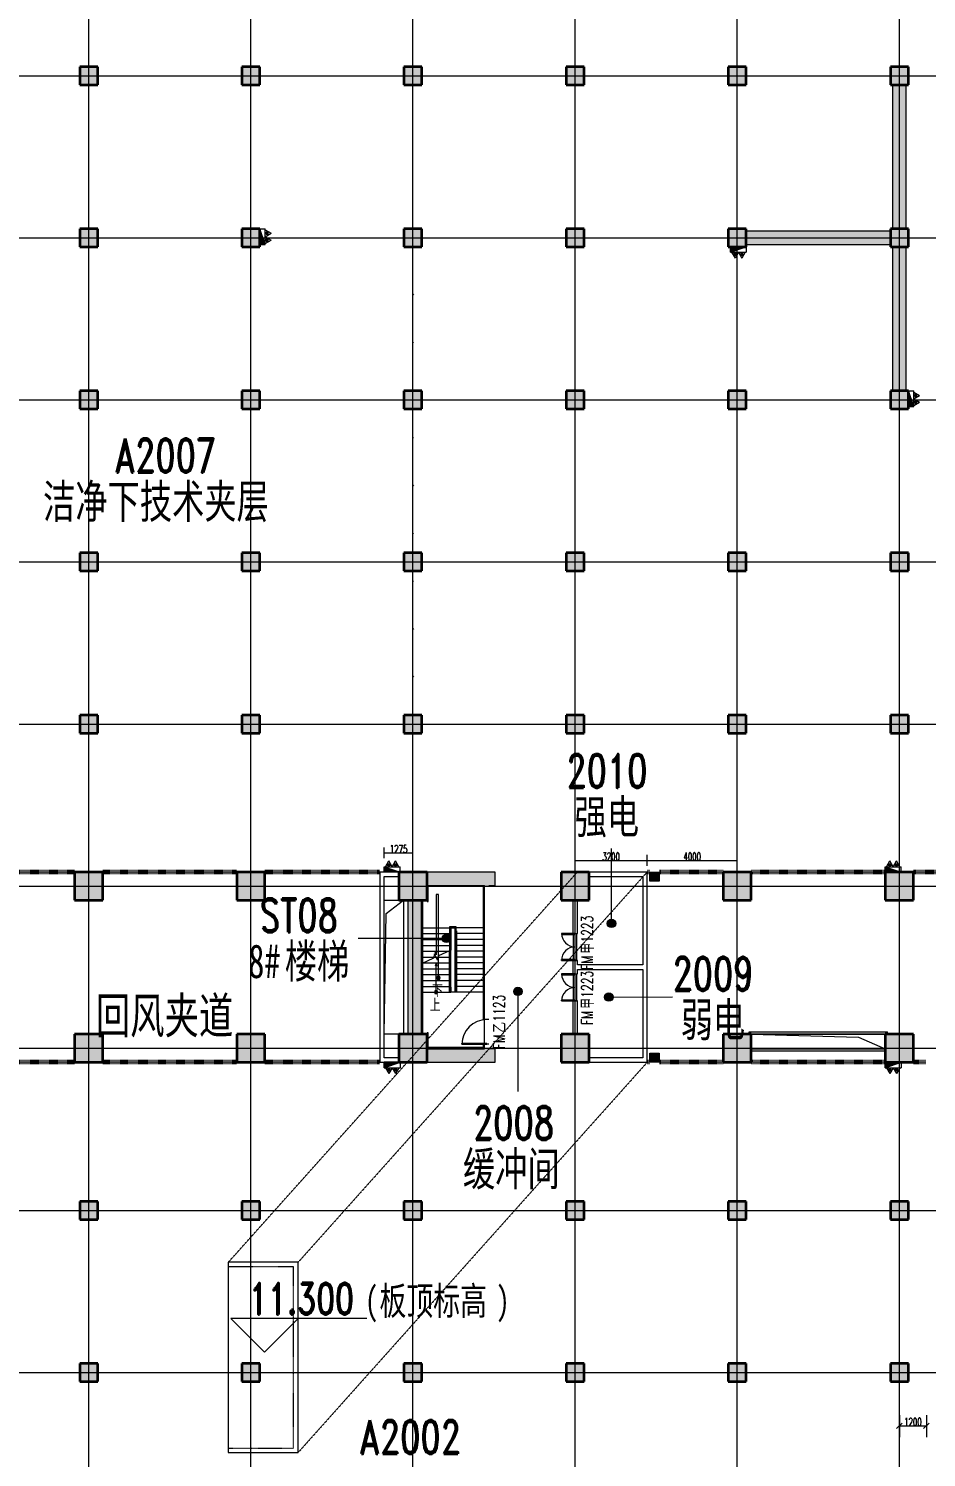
# Model space of a CAD drawing. Header units: millimetres. Extents: x -172041 to 399210, y -31706 to 192400.
# Drawn here: x 162930 to 202800, y 25025 to 88494 of the extents above; entities that cross this region are included whole.
import ezdxf

# ---------------------------------------------------------------- set-up
doc = ezdxf.new("R2010")
doc.units = ezdxf.units.MM
for name, pattern in [('Dash', [6.35, 3.175, -3.175]), ('划线', [6.36, 3.18, -3.18]), ('架空线', [3.97, 2.38, -1.59]), ('轴网线', [22.04, 18.38, -1.83, 0, -1.83])]:
    doc.linetypes.add(name, pattern=pattern)
doc.layers.get('0').update_dxf_attribs({"color": 8})
doc.layers.get('Defpoints').update_dxf_attribs({"color": 8})
for name, color, linetype, lineweight in [('A-ANNO-DIMS', 8, 'Continuous', 9), ('A-ANNO-NOTE', 8, 'Continuous', 5), ('A-AREA', 8, 'Continuous', 5), ('A-AREA-IDEN', 8, 'Continuous', 9), ('A-DETL', 8, 'Continuous', 18), ('A-DETL-GENF', 8, 'Continuous', 18), ('A-DOOR', 8, 'Continuous', 5), ('A-DOOR-IDEN', 8, 'Continuous', 9), ('A-DOOR-OPNG', 8, 'Continuous', 5), ('A-FLOR', 8, 'Continuous', 5), ('A-FLOR-HRAL', 8, 'Continuous', 5), ('A-GENM', 8, 'Continuous', 5), ('A-WALL', 8, 'Continuous', 5), ('A-WALL-PATT', 8, 'Continuous', 9), ('M-EQPM', 8, 'Continuous', 5), ('S-COLS', 8, 'Continuous', 5), ('S-GRID', 8, 'Continuous', 9), ('S-STRS', 8, 'Continuous', 5), ('S-STRS-MBND', 8, 'Continuous', 5)]:
    doc.layers.add(name, color=color, linetype=linetype, lineweight=lineweight)
doc.styles.add('RomanD', font='romand__.ttf', dxfattribs={"width": 0.7, "height": 1500})
doc.styles.add('RomanD_1', font='romand__.ttf', dxfattribs={"width": 0.7, "height": 1400})
doc.styles.add('RomanD_2', font='romand__.ttf', dxfattribs={"width": 0.65, "height": 350})
doc.styles.add('RomanD_4', font='romand__.ttf', dxfattribs={"width": 0.7, "height": 500})
doc.styles.add('仿宋', font='', dxfattribs={"width": 0.7, "height": 500})
doc.styles.add('仿宋_2', font='', dxfattribs={"width": 0.7, "height": 1500})
doc.styles.add('仿宋_4', font='', dxfattribs={"width": 0.7, "height": 1600})
doc.styles.add('仿宋_7', font='', dxfattribs={"width": 0.7, "height": 1250})
doc.styles.add('微软雅黑', font='Microsoft YaHei.ttf', dxfattribs={"width": 0.7, "height": 500})
doc.styles.get('仿宋').set_extended_font_data('FangSong')
doc.styles.get('仿宋_2').set_extended_font_data('FangSong')
doc.styles.get('仿宋_4').set_extended_font_data('FangSong')
doc.styles.get('仿宋_7').set_extended_font_data('FangSong')
doc.dimstyles.new('0_5', dxfattribs={"dimscale": 304.8, "dimtxt": 351.251157, "dimasz": 0, "dimexe": 0.82021, "dimexo": 0.0625, "dimgap": 0, "dimtad": 1, "dimdec": 0, "dimzin": 0, "dimdsep": 46, "dimtxsty": 'RomanD_2', "dimblk1": 'NONE', "dimblk2": 'NONE', "dimsah": 1, "dimcen": 0.09, "dimazin": 0, "dimtfac": 1, "dimtdec": 4, "dimtix": 1, "dimtmove": 0, "dimatfit": 3, "dimfxl": 0.82021, "dimfxlon": 1, "dimtvp": 1, "dimtolj": 1, "dimtzin": 0, "dimlwd": 18, "dimlwe": 18, "dimarcsym": 2})
doc.dimstyles.new('0_7mm', dxfattribs={"dimscale": 304.8, "dimtxt": 351.251157, "dimasz": 0.82021, "dimexe": 1.64042, "dimexo": 0.0625, "dimgap": 0, "dimtad": 1, "dimdec": 0, "dimzin": 0, "dimdsep": 46, "dimtxsty": 'RomanD_2', "dimblk1": 'OBLIQUE', "dimblk2": 'OBLIQUE', "dimsah": 1, "dimcen": 0.09, "dimazin": 0, "dimtfac": 1, "dimtdec": 4, "dimtix": 1, "dimtmove": 0, "dimatfit": 3, "dimfxl": 1.64042, "dimfxlon": 1, "dimtvp": 1, "dimtolj": 1, "dimtzin": 0, "dimlwd": 18, "dimlwe": 18, "dimarcsym": 2})
pattern_1 = [(135, (-5e-09, 2e-10), (-1060.66, -1060.66), [])]
pattern_2 = [(45, (-5e-09, 2e-10), (-1060.66, 1060.66), []), (135, (-5e-09, 2e-10), (-1060.66, -1060.66), [])]

# ---------------------------------------------------------------- blocks, each defined once
blk = doc.blocks.new('X-ST-F3-02-C-001_HLP2_rvt-1-LAY-2F-1_500-A')
at = {"layer": 'S-COLS', "true_color": 0xc0c0c0}
for points in [[(165200, 86000), (166000, 86000), (166000, 86800), (165200, 86800), (165200, 86529)], [(172400, 86000), (173200, 86000), (173200, 86800), (172400, 86800), (172400, 86529)], [(179775, 86000), (180400, 86000), (180400, 86800), (179600, 86800), (179600, 86000)], [(187600, 86000), (187600, 86800), (186800, 86800), (186800, 86000)], [(194223, 86000), (194800, 86000), (194800, 86800), (194000, 86800), (194000, 86000)], [(201200, 86000), (202000, 86000), (202000, 86800), (201200, 86800), (201200, 86529)], [(165200, 78800), (166000, 78800), (166000, 79600), (165200, 79600)], [(173200, 78800), (173200, 79600), (172400, 79600), (172400, 78800)], [(180400, 78800), (180400, 79600), (179600, 79600), (179600, 78800), (179775, 78800)], [(187600, 78800), (187600, 79600), (186800, 79600), (186800, 78800)], [(194400, 78800), (194800, 78800), (194800, 79600), (194000, 79600), (194000, 78800)], [(202000, 78800), (202000, 79600), (201200, 79600), (201200, 78800), (201900, 78800)], [(166000, 71600), (166000, 72400), (165200, 72400), (165200, 71600)], [(173200, 71600), (173200, 72400), (172400, 72400), (172400, 71600)], [(180400, 71600), (180400, 72400), (179600, 72400), (179600, 71600), (179775, 71600)], [(186800, 71600), (187600, 71600), (187600, 72400), (186800, 72400)], [(194400, 71600), (194800, 71600), (194800, 72400), (194000, 72400), (194000, 71600)], [(201300, 71600), (202000, 71600), (202000, 72400), (201200, 72400), (201200, 71600)], [(166000, 64400), (166000, 65200), (165200, 65200), (165200, 64400)], [(173200, 64400), (173200, 65200), (172400, 65200), (172400, 64400)], [(179775, 64400), (180400, 64400), (180400, 65200), (179600, 65200), (179600, 64400)], [(186800, 64400), (187600, 64400), (187600, 65200), (186800, 65200)], [(194800, 64400), (194800, 65200), (194000, 65200), (194000, 64400)], [(202000, 64400), (202000, 65200), (201200, 65200), (201200, 64400)], [(166000, 57200), (166000, 58000), (165200, 58000), (165200, 57200)], [(173200, 57200), (173200, 58000), (172400, 58000), (172400, 57200)], [(179600, 57200), (180400, 57200), (180400, 58000), (179600, 58000)], [(187600, 57200), (187600, 58000), (186800, 58000), (186800, 57200)], [(194800, 57200), (194800, 58000), (194000, 58000), (194000, 57200)], [(202000, 57200), (202000, 58000), (201200, 58000), (201200, 57200)], [(164975, 49775), (166225, 49775), (166225, 51025), (164975, 51025), (164975, 50047)], [(172175, 49775), (173425, 49775), (173425, 51025), (172175, 51025), (172175, 49904)], [(179829, 49775), (180625, 49775), (180625, 51025), (179375, 51024), (179375, 49775), (179775, 49775)], [(187825, 49775), (187825, 51025), (186575, 51025), (186575, 49775), (186980, 49775)], [(195025, 49775), (195025, 51025), (193775, 51025), (193775, 49775)], [(202225, 49775), (202225, 51025), (200975, 51025), (200975, 49775)], [(166225, 42575), (166225, 43825), (164975, 43825), (164975, 42575)], [(173425, 42575), (173425, 43825), (172175, 43825), (172175, 42575)], [(180375, 42575), (180625, 42575), (180625, 43825), (179375, 43825), (179375, 42575), (180077, 42575)], [(187825, 42575), (187825, 43825), (186575, 43825), (186575, 42575)], [(195025, 42575), (195025, 43825), (193775, 43825), (193775, 42575)], [(200975, 42575), (202225, 42575), (202225, 43825), (200975, 43825), (200975, 43175)], [(166000, 35600), (166000, 36400), (165200, 36400), (165200, 35600)], [(173200, 35600), (173200, 36400), (172400, 36400), (172400, 35600)], [(180400, 35600), (180400, 36400), (179600, 36400), (179600, 35600)], [(187600, 35600), (187600, 36400), (186800, 36400), (186800, 35600)], [(194800, 35600), (194800, 36400), (194000, 36400), (194000, 35600)], [(202000, 35600), (202000, 36400), (201200, 36400), (201200, 35600)], [(166000, 28400), (166000, 29200), (165200, 29200), (165200, 28400), (165314, 28400)], [(172400, 28400), (173200, 28400), (173200, 29200), (172400, 29200)], [(180400, 28400), (180400, 29200), (179600, 29200), (179600, 28400)], [(187600, 28400), (187600, 29200), (186800, 29200), (186800, 28400)], [(194000, 28400), (194800, 28400), (194800, 29200), (194000, 29200)], [(202000, 28400), (202000, 29200), (201200, 29200), (201200, 28400), (201485, 28400)]]:
    blk.add_hatch(color=9, dxfattribs=at).paths.add_polyline_path(points, flags=0)
at = {"layer": 'S-COLS', "true_color": 0x808080}
for points in [[(190525, 50625), (190925, 50625), (190925, 51025), (190525, 51025), (190525, 50910)], [(190525, 42575), (190925, 42575), (190925, 42975), (190525, 42975), (190525, 42775)]]:
    blk.add_hatch(color=8, dxfattribs=at).paths.add_polyline_path(points, flags=0)
at = {"layer": 'S-COLS', "color": 7, "lineweight": 35}
for p, q in [((166000, 86800), (165200, 86800)), ((165200, 86800), (165200, 86000)), ((166000, 86000), (166000, 86800)), ((173200, 86800), (172400, 86800)), ((172400, 86800), (172400, 86000)), ((173200, 86000), (173200, 86800)), ((180400, 86800), (179600, 86800)), ((179600, 86800), (179600, 86000)), ((180400, 86000), (180400, 86800)), ((187600, 86800), (186800, 86800)), ((186800, 86800), (186800, 86000)), ((187600, 86000), (187600, 86800)), ((194800, 86800), (194000, 86800)), ((194000, 86800), (194000, 86000)), ((194800, 86000), (194800, 86800)), ((202000, 86800), (201200, 86800)), ((201200, 86800), (201200, 86000)), ((202000, 86000), (202000, 86800)), ((165200, 86000), (166000, 86000)), ((172400, 86000), (173200, 86000)), ((179600, 86000), (180400, 86000)), ((186800, 86000), (187600, 86000)), ((194000, 86000), (194800, 86000)), ((201200, 86000), (202000, 86000)), ((166000, 79600), (165200, 79600)), ((165200, 79600), (165200, 78800)), ((166000, 78800), (166000, 79600)), ((173200, 79600), (172400, 79600)), ((172400, 79600), (172400, 78800)), ((173200, 78800), (173200, 79600)), ((180400, 79600), (179600, 79600)), ((179600, 79600), (179600, 78800)), ((180400, 78800), (180400, 79600)), ((187600, 79600), (186800, 79600)), ((186800, 79600), (186800, 78800)), ((187600, 78800), (187600, 79600)), ((194800, 79600), (194000, 79600)), ((194000, 79600), (194000, 78800)), ((194800, 78800), (194800, 79600)), ((202000, 79600), (201200, 79600)), ((201200, 79600), (201200, 78800)), ((202000, 78800), (202000, 79600)), ((165200, 78800), (166000, 78800)), ((172400, 78800), (173200, 78800)), ((179600, 78800), (180400, 78800)), ((186800, 78800), (187600, 78800)), ((194000, 78800), (194800, 78800)), ((201200, 78800), (202000, 78800)), ((166000, 72400), (165200, 72400)), ((165200, 72400), (165200, 71600)), ((166000, 71600), (166000, 72400)), ((173200, 72400), (172400, 72400)), ((172400, 72400), (172400, 71600)), ((173200, 71600), (173200, 72400)), ((180400, 72400), (179600, 72400)), ((179600, 72400), (179600, 71600)), ((180400, 71600), (180400, 72400)), ((187600, 72400), (186800, 72400)), ((186800, 72400), (186800, 71600)), ((187600, 71600), (187600, 72400)), ((194800, 72400), (194000, 72400)), ((194000, 72400), (194000, 71600)), ((194800, 71600), (194800, 72400)), ((202000, 72400), (201200, 72400)), ((201200, 72400), (201200, 71600)), ((202000, 71600), (202000, 72400)), ((165200, 71600), (166000, 71600)), ((172400, 71600), (173200, 71600)), ((179600, 71600), (180400, 71600)), ((186800, 71600), (187600, 71600)), ((194000, 71600), (194800, 71600)), ((201200, 71600), (202000, 71600)), ((166000, 65200), (165200, 65200)), ((165200, 65200), (165200, 64400)), ((166000, 64400), (166000, 65200)), ((173200, 65200), (172400, 65200)), ((172400, 65200), (172400, 64400)), ((173200, 64400), (173200, 65200)), ((180400, 65200), (179600, 65200)), ((179600, 65200), (179600, 64400)), ((180400, 64400), (180400, 65200)), ((187600, 65200), (186800, 65200)), ((186800, 65200), (186800, 64400)), ((187600, 64400), (187600, 65200)), ((194800, 65200), (194000, 65200)), ((194000, 65200), (194000, 64400)), ((194800, 64400), (194800, 65200)), ((202000, 65200), (201200, 65200)), ((201200, 65200), (201200, 64400)), ((202000, 64400), (202000, 65200)), ((165200, 64400), (166000, 64400)), ((172400, 64400), (173200, 64400)), ((179600, 64400), (180400, 64400)), ((186800, 64400), (187600, 64400)), ((194000, 64400), (194800, 64400)), ((201200, 64400), (202000, 64400)), ((166000, 58000), (165200, 58000)), ((165200, 58000), (165200, 57200)), ((166000, 57200), (166000, 58000)), ((173200, 58000), (172400, 58000)), ((172400, 58000), (172400, 57200)), ((173200, 57200), (173200, 58000)), ((180400, 58000), (179600, 58000)), ((179600, 58000), (179600, 57200)), ((180400, 57200), (180400, 58000)), ((187600, 58000), (186800, 58000)), ((186800, 58000), (186800, 57200)), ((187600, 57200), (187600, 58000)), ((194800, 58000), (194000, 58000)), ((194000, 58000), (194000, 57200)), ((194800, 57200), (194800, 58000)), ((202000, 58000), (201200, 58000)), ((201200, 58000), (201200, 57200)), ((202000, 57200), (202000, 58000)), ((165200, 57200), (166000, 57200)), ((172400, 57200), (173200, 57200)), ((179600, 57200), (180400, 57200)), ((186800, 57200), (187600, 57200)), ((194000, 57200), (194800, 57200)), ((201200, 57200), (202000, 57200)), ((166225, 51025), (164975, 51025)), ((164975, 51025), (164975, 49775)), ((166225, 49775), (166225, 51025)), ((173425, 51025), (172175, 51025)), ((172175, 51025), (172175, 49775)), ((173425, 49775), (173425, 51025)), ((180625, 51025), (179375, 51025)), ((179375, 51025), (179375, 49775)), ((180625, 49775), (180625, 51025)), ((187825, 51025), (186575, 51025)), ((186575, 51025), (186575, 49775)), ((187825, 49775), (187825, 51025)), ((195025, 51025), (193775, 51025)), ((193775, 51025), (193775, 49775)), ((195025, 49775), (195025, 51025)), ((202225, 51025), (200975, 51025)), ((200975, 51025), (200975, 49775)), ((202225, 49775), (202225, 51025)), ((164975, 49775), (166225, 49775)), ((172175, 49775), (173425, 49775)), ((179375, 49775), (180625, 49775)), ((186575, 49775), (187825, 49775)), ((193775, 49775), (195025, 49775)), ((200975, 49775), (202225, 49775)), ((166225, 43825), (164975, 43825)), ((164975, 43825), (164975, 42575)), ((166225, 42575), (166225, 43825)), ((173425, 43825), (172175, 43825)), ((172175, 43825), (172175, 42575)), ((173425, 42575), (173425, 43825)), ((180625, 43825), (179375, 43825)), ((179375, 43825), (179375, 42575)), ((180625, 42575), (180625, 43825)), ((187825, 43825), (186575, 43825)), ((186575, 43825), (186575, 42575)), ((187825, 42575), (187825, 43825)), ((195025, 43825), (193775, 43825)), ((193775, 43825), (193775, 42575)), ((195025, 42575), (195025, 43825)), ((202225, 43825), (200975, 43825)), ((200975, 43825), (200975, 42575)), ((202225, 42575), (202225, 43825)), ((164975, 42575), (166225, 42575)), ((172175, 42575), (173425, 42575)), ((179375, 42575), (180625, 42575)), ((186575, 42575), (187825, 42575)), ((193775, 42575), (195025, 42575)), ((200975, 42575), (202225, 42575)), ((166000, 36400), (165200, 36400)), ((165200, 36400), (165200, 35600)), ((166000, 35600), (166000, 36400)), ((173200, 36400), (172400, 36400)), ((172400, 36400), (172400, 35600)), ((173200, 35600), (173200, 36400)), ((180400, 36400), (179600, 36400)), ((179600, 36400), (179600, 35600)), ((180400, 35600), (180400, 36400)), ((187600, 36400), (186800, 36400)), ((186800, 36400), (186800, 35600)), ((187600, 35600), (187600, 36400)), ((194800, 36400), (194000, 36400)), ((194000, 36400), (194000, 35600)), ((194800, 35600), (194800, 36400)), ((202000, 36400), (201200, 36400)), ((201200, 36400), (201200, 35600)), ((202000, 35600), (202000, 36400)), ((165200, 35600), (166000, 35600)), ((172400, 35600), (173200, 35600)), ((179600, 35600), (180400, 35600)), ((186800, 35600), (187600, 35600)), ((194000, 35600), (194800, 35600)), ((201200, 35600), (202000, 35600)), ((166000, 29200), (165200, 29200)), ((165200, 29200), (165200, 28400)), ((166000, 28400), (166000, 29200)), ((173200, 29200), (172400, 29200)), ((172400, 29200), (172400, 28400)), ((173200, 28400), (173200, 29200)), ((180400, 29200), (179600, 29200)), ((179600, 29200), (179600, 28400)), ((180400, 28400), (180400, 29200)), ((187600, 29200), (186800, 29200)), ((186800, 29200), (186800, 28400)), ((187600, 28400), (187600, 29200)), ((194800, 29200), (194000, 29200)), ((194000, 29200), (194000, 28400)), ((194800, 28400), (194800, 29200)), ((202000, 29200), (201200, 29200)), ((201200, 29200), (201200, 28400)), ((202000, 28400), (202000, 29200)), ((165200, 28400), (166000, 28400)), ((172400, 28400), (173200, 28400)), ((179600, 28400), (180400, 28400)), ((186800, 28400), (187600, 28400)), ((194000, 28400), (194800, 28400)), ((201200, 28400), (202000, 28400))]:
    blk.add_line(p, q, dxfattribs=at)
at = {"layer": 'S-COLS', "color": 7, "lineweight": 15}
for p, q in [((190525, 50625), (190525, 51025)), ((190525, 51025), (190925, 51025)), ((190925, 51025), (190925, 50625)), ((190925, 50625), (190525, 50625)), ((190525, 42575), (190525, 42975)), ((190525, 42975), (190925, 42975)), ((190925, 42575), (190525, 42575)), ((190925, 42975), (190925, 42575))]:
    blk.add_line(p, q, dxfattribs=at)
blk = doc.blocks.new('顶部扶栏类型 - 顶部扶栏_内部_-1492662-LAY-2F-1_500-A')
at = {"layer": 'A-FLOR-HRAL', "lineweight": 15}
for p, q in [((181624.6, 45910), (181674.6, 45910)), ((181624.6, 45690), (181624.6, 45910)), ((181674.6, 45910), (181674.6, 45690)), ((181674.6, 45690), (181624.6, 45690))]:
    blk.add_line(p, q, dxfattribs=at)
blk = doc.blocks.new('顶部扶栏类型 - 顶部扶栏_内部_-V33-LAY-2F-1_500-A')
at = {"layer": 'A-FLOR-HRAL', "lineweight": 15}
for p, q in [((181675, 47553), (181625, 47530)), ((181625, 45690), (181625, 47530)), ((181675, 45690), (181675, 47553)), ((181625, 45690), (181675, 45690))]:
    blk.add_line(p, q, dxfattribs=at)
blk = doc.blocks.new('栏杆扶手 - 栏杆扶手-1492737-LAY-2F-1_500-A')
at = {"layer": 'A-FLOR-HRAL', "lineweight": 15}
for p, q in [((181625, 48600), (181625, 48550)), ((181625, 48600), (181625, 48550)), ((181625, 48600), (181625, 48550)), ((181925, 48600), (181625, 48600)), ((181625, 48550), (181625, 47530)), ((181875, 48550), (181650, 48550)), ((181675, 48550), (181675, 47553)), ((181875, 48410), (181875, 48550)), ((181925, 48410), (181925, 48600))]:
    blk.add_line(p, q, dxfattribs=at)
blk = doc.blocks.new('顶部扶栏类型 - 顶部扶栏_内部_-1492790-LAY-2F-1_500-A')
at = {"layer": 'A-FLOR-HRAL', "lineweight": 15}
for p, q in [((181875.4, 48410), (181925.4, 48410)), ((181875.4, 45690), (181875.4, 48410)), ((181925.4, 48410), (181925.4, 45690)), ((181925.4, 45690), (181875.4, 45690))]:
    blk.add_line(p, q, dxfattribs=at)
blk = doc.blocks.new('顶部扶栏类型 - 顶部扶栏_内部_-V34-LAY-2F-1_500-A')
at = {"layer": 'A-FLOR-HRAL', "lineweight": 15}
for p, q in [((181875.4, 48410), (181875.4, 45690)), ((181925.4, 48410), (181925.4, 45690)), ((181925.4, 45690), (181875.4, 45690))]:
    blk.add_line(p, q, dxfattribs=at)
blk = doc.blocks.new('上楼梯路径-C - 顺砌剖面-1881069-LAY-2F-1_500-A')
at = {"layer": 'A-DETL-GENF', "true_color": 0x808080}
blk.add_hatch(color=8, dxfattribs=at).paths.add_polyline_path([(0, 72), (-19, 72), (-53, 53), (-65, 37), (-75, 0), (-65, -38), (-38, -65), (0, -75), (19, -72), (53, -53), (72, -19), (72, 19), (53, 53), (19, 72)], flags=0)
at = {"layer": 'A-DETL-GENF'}
for p, q in [((0, 0), (0, -75)), ((0, -75), (0, -1300)), ((0, -1300), (-39, -1155)), ((0, -1300), (39, -1155))]:
    blk.add_line(p, q, dxfattribs=at)
for start, end in [(90, 270), (270, 90)]:
    blk.add_arc((0, 0), 75, start, end, dxfattribs=at)
blk = doc.blocks.new('下楼梯路径-C - 顺砌剖面-1882374-LAY-2F-1_500-A')
at = {"layer": 'A-DETL-GENF', "true_color": 0x808080}
blk.add_hatch(color=8, dxfattribs=at).paths.add_polyline_path([(128, -232), (126, -213), (107, -179), (73, -160), (34, -160), (0, -179), (-19, -213), (-19, -242), (-11, -270), (16, -297), (53, -307), (91, -297), (118, -270), (126, -242)], flags=0)
at = {"layer": 'A-DETL-GENF'}
for p, q in [((-22, -232), (-3647, -232)), ((-3647, -232), (-3647, -339)), ((-3647, -339), (-964, -339)), ((-964, -339), (-1109, -300)), ((-964, -339), (-1109, -378)), ((53, -232), (-16, -232))]:
    blk.add_line(p, q, dxfattribs=at)
for start, end in [(0, 180), (180, 360)]:
    blk.add_arc((53, -232), 75, start, end, dxfattribs=at)
blk = doc.blocks.new('AR-F3-00-STA-001_HLP2_rvt-1-LAY-2F-1_500-A')
at = {"layer": 'S-STRS', "lineweight": 15}
for p, q in [((180431, 48550), (181625, 48550)), ((180431, 48290), (181625, 48290)), ((181675, 48550), (181875, 48550)), ((181675, 48290), (181675, 48550)), ((181675, 48030), (181675, 48290)), ((181875, 48550), (181875, 48290)), ((181875, 48290), (181875, 48030)), ((183119, 48550), (181925, 48550)), ((183119, 48290), (181925, 48290)), ((180431, 48030), (181625, 48030)), ((180431, 47770), (181625, 47770)), ((181675, 47770), (181675, 48030)), ((181675, 47553), (181675, 47770)), ((181875, 48030), (181875, 47770)), ((181875, 47770), (181875, 47510)), ((183119, 48030), (181925, 48030)), ((183119, 47770), (181925, 47770)), ((180431, 47510), (181583, 47510)), ((180431, 47250), (180925, 47250)), ((180431, 46990), (180467, 46990)), ((180467, 46990), (181625, 46990)), ((180925, 47250), (181025, 47250)), ((181025, 47250), (181125, 47250)), ((181125, 47250), (181625, 47250)), ((181583, 47510), (181625, 47510)), ((181675, 47510), (181675, 47553)), ((181675, 47250), (181675, 47510)), ((181675, 46990), (181675, 47250)), ((181675, 46730), (181675, 46990)), ((181875, 47510), (181875, 47250)), ((181875, 47250), (181875, 46990)), ((181875, 46990), (181875, 46730)), ((183119, 47510), (181925, 47510)), ((183119, 47250), (181925, 47250)), ((183119, 46990), (181925, 46990)), ((180431, 46730), (181625, 46730)), ((180431, 46470), (181625, 46470)), ((181675, 46470), (181675, 46730)), ((181675, 46210), (181675, 46470)), ((181875, 46730), (181875, 46470)), ((181875, 46470), (181875, 46210)), ((183119, 46730), (181925, 46730)), ((183119, 46470), (181925, 46470)), ((180431, 46210), (181625, 46210)), ((180431, 45950), (181625, 45950)), ((181675, 45950), (181675, 46210)), ((181675, 45690), (181675, 45950)), ((181875, 46210), (181875, 45950)), ((181875, 45950), (181875, 45690)), ((183119, 46210), (181925, 46210)), ((183119, 45950), (181925, 45950)), ((180431, 45690), (180950, 45690)), ((180950, 45690), (181100, 45690)), ((181100, 45690), (181625, 45690)), ((181875, 45690), (181675, 45690)), ((183119, 45690), (181925, 45690)), ((183175, 43415), (183175, 44475))]:
    blk.add_line(p, q, dxfattribs=at)
at = {"layer": 'S-STRS', "linetype": '架空线', "lineweight": 15}
for p, q in [((180431, 48550), (181625, 48550)), ((180431, 48290), (181625, 48290)), ((183119, 48550), (181925, 48550)), ((183119, 48290), (181925, 48290)), ((180431, 48030), (181625, 48030)), ((180431, 47770), (181625, 47770)), ((183119, 48030), (181925, 48030)), ((183119, 47770), (181925, 47770)), ((180431, 47510), (181583, 47510)), ((180431, 47250), (180925, 47250)), ((180431, 46990), (180467, 46990)), ((180467, 46990), (181625, 46990)), ((180925, 47250), (181025, 47250)), ((181025, 47250), (181125, 47250)), ((181125, 47250), (181625, 47250)), ((181583, 47510), (181625, 47510)), ((183119, 47510), (181925, 47510)), ((183119, 47250), (181925, 47250)), ((183119, 46990), (181925, 46990)), ((180431, 46730), (181625, 46730)), ((180431, 46470), (181625, 46470)), ((183119, 46730), (181925, 46730)), ((183119, 46470), (181925, 46470)), ((180431, 46210), (181625, 46210)), ((180431, 45950), (181625, 45950)), ((183119, 46210), (181925, 46210)), ((183119, 45950), (181925, 45950)), ((180431, 45690), (180950, 45690)), ((180950, 45690), (181100, 45690)), ((181100, 45690), (181625, 45690)), ((183119, 45690), (181925, 45690))]:
    blk.add_line(p, q, dxfattribs=at)
at = {"layer": 'S-STRS-MBND', "lineweight": 15}
for p, q in [((180912, 47197), (180375, 46947)), ((180959, 47392), (180912, 47197)), ((181091, 47108), (180959, 47392)), ((181138, 47303), (181091, 47108)), ((181625, 47530), (181138, 47303))]:
    blk.add_line(p, q, dxfattribs=at)
at = {"lineweight": 15}
for name, p, rotation in [('下楼梯路径-C - 顺砌剖面-1882374-LAY-2F-1_500-A', (181364, 46381), 269.9999999999998), ('上楼梯路径-C - 顺砌剖面-1881069-LAY-2F-1_500-A', (181025, 45690), 180)]:
    blk.add_blockref(name, p, dxfattribs=dict(at, rotation=rotation))
at = {"color": 163, "lineweight": 15, "true_color": 0x667fcc}
for name in ['栏杆扶手 - 栏杆扶手-1492737-LAY-2F-1_500-A', '顶部扶栏类型 - 顶部扶栏_内部_-1492790-LAY-2F-1_500-A', '顶部扶栏类型 - 顶部扶栏_内部_-V34-LAY-2F-1_500-A', '顶部扶栏类型 - 顶部扶栏_内部_-V33-LAY-2F-1_500-A', '顶部扶栏类型 - 顶部扶栏_内部_-1492662-LAY-2F-1_500-A']:
    blk.add_blockref(name, (0, 0), dxfattribs=at)
at = {"layer": 'A-ANNO-NOTE', "color": 7, "lineweight": 15, "char_height": 500, "width": 673.42, "attachment_point": 1, "style": '仿宋'}
for s, insert in [('\\f仿宋|b0|i0|c134|p49|;\\W.7;下', (180852, 46024)), ('\\f仿宋|b0|i0|c134|p49|;\\W.7;上', (180745, 45386))]:
    blk.add_mtext(s, dxfattribs=dict(at, insert=insert))
blk = doc.blocks.new('单扇平开防火门_带观察窗 - FM乙1123-4703410-LAY-2F-1_500-A')
at = {"layer": 'A-DOOR'}
for p, q in [((510, -1100), (510, 0)), ((550, 0), (510, 0)), ((510, 0), (510, -700)), ((550, -700), (550, 0)), ((510, 0), (550, 0)), ((550, 0), (550, -1100)), ((510, -700), (510, -900)), ((510, -900), (510, -1100)), ((550, -1100), (510, -1100)), ((510, -1100), (550, -1100)), ((550, -900), (550, -700)), ((550, -1100), (550, -900))]:
    blk.add_line(p, q, dxfattribs=at)
blk.add_arc((550, 0), 1100, 180, 270, dxfattribs=at)
at = {"layer": 'A-DOOR-OPNG'}
for p, q in [((-550, 100), (-550, -100)), ((550, 99), (550, -100))]:
    blk.add_line(p, q, dxfattribs=at)
blk = doc.blocks.new('双扇平开防火门_带观察窗 - FM甲1223-4642656-LAY-2F-1_500-A')
at = {"layer": 'A-DOOR'}
for p, q in [((-600, 0), (-600, 600)), ((-600, 600), (-560, 600)), ((-600, 600), (-600, 400)), ((-560, 600), (-600, 600)), ((-600, 400), (-600, 200)), ((-600, 200), (-600, 0)), ((-560, 0), (-600, 0)), ((-600, 0), (-560, 0)), ((-560, 600), (-560, 0)), ((-560, 400), (-560, 600)), ((-560, 200), (-560, 400)), ((-560, 0), (-560, 200)), ((600, 600), (560, 600)), ((560, 600), (560, 0)), ((600, 600), (560, 600)), ((560, 600), (560, 400)), ((560, 400), (560, 200)), ((560, 200), (560, 0)), ((560, 0), (600, 0)), ((560, 0), (600, 0)), ((600, 0), (600, 600)), ((600, 400), (600, 600)), ((600, 200), (600, 400)), ((600, 0), (600, 200))]:
    blk.add_line(p, q, dxfattribs=at)
for centre, start, end in [((-600, 0), 0, 90), ((600, 0), 90, 180)]:
    blk.add_arc(centre, 600, start, end, dxfattribs=at)
at = {"layer": 'A-DOOR-OPNG'}
for p, q in [((-600, 100), (-600, -100)), ((-600, 70), (600, 70)), ((600, 100), (600, -100)), ((-600, -70), (600, -70))]:
    blk.add_line(p, q, dxfattribs=at)
blk = doc.blocks.new('楼板洞口 - 楼板洞口-翻边100mm-V38-LAY-2F-1_500-A')
at = {"layer": 'A-GENM'}
for p, q in [((-100, -100), (-100, 6050)), ((0, 6050), (-100, 6050)), ((0, 0), (0, 5950)), ((0, 5950), (0, 0)), ((130, 4760), (650, 5950)), ((650, 5950), (650, 0)), ((650, 0), (650, 5950)), ((750, 5950), (750, 0)), ((0, 0), (130, 4760)), ((0, -100), (-100, -100))]:
    blk.add_line(p, q, dxfattribs=at)
blk = doc.blocks.new('楼板洞口-A - H-无翻边-3890946-LAY-2F-1_500-A')
at = {"layer": 'A-GENM'}
for p, q in [((0, 5950), (650, 5950)), ((85, 5355), (850, 5950)), ((850, 5950), (850, 0)), ((0, 0), (85, 5355)), ((650, 0), (0, 0))]:
    blk.add_line(p, q, dxfattribs=at)
blk = doc.blocks.new('室内消火栓箱_带灭火器__左右式_ - SG24D65-P-V55-LAY-2F-1_500-A')
at = {"layer": 'A-DETL-GENF', "lineweight": 5}
blk.add_hatch(color=256, dxfattribs=at).paths.add_polyline_path([(-350, -240), (350, 0), (-350, 0)], flags=0)
h = blk.add_hatch(color=256, dxfattribs=at)
h.paths.add_polyline_path([(-195, -370), (-105, -370), (-105, -280), (-195, -280)], flags=0)
h.paths.add_polyline_path([(105, -280), (105, -370), (195, -370), (195, -280)], flags=0)
for p, q in [((-350, -240), (350, 0)), ((-350, -240), (-350, 0)), ((-350, 0), (-350, -240)), ((-350, -240), (350, 0)), ((-350, -240), (350, -240)), ((-300, -240), (-150, -500)), ((-105, -280), (-195, -280)), ((-195, -280), (-195, -370)), ((-195, -370), (-105, -370)), ((0, -240), (-150, -500)), ((-105, -370), (-105, -280)), ((0, -240), (150, -500)), ((195, -280), (105, -280)), ((105, -280), (105, -370)), ((105, -370), (195, -370)), ((300, -240), (150, -500)), ((195, -370), (195, -280))]:
    blk.add_line(p, q, dxfattribs=at)
at = {"layer": 'M-EQPM'}
blk.add_line((350, 0), (350, -240), dxfattribs=at)
blk = doc.blocks.new('室内消火栓箱_带灭火器__左右式_ - SG24D65-P-V56-LAY-2F-1_500-A')
at = {"layer": 'A-DETL-GENF', "lineweight": 5}
blk.add_hatch(color=256, dxfattribs=at).paths.add_polyline_path([(-350, -240), (350, 0), (-350, 0)], flags=0)
h = blk.add_hatch(color=256, dxfattribs=at)
h.paths.add_polyline_path([(-105, -370), (-105, -280), (-195, -280), (-195, -370)], flags=0)
h.paths.add_polyline_path([(105, -370), (195, -370), (195, -280), (105, -280)], flags=0)
for p, q in [((300, 0), (-350, 0)), ((-350, -240), (350, 0)), ((-350, -240), (-350, 0)), ((-350, 0), (-350, -240)), ((-350, -240), (350, 0)), ((300, 0), (-350, 0)), ((-350, -240), (350, -240)), ((-300, -240), (-150, -500)), ((-105, -280), (-195, -280)), ((-195, -280), (-195, -370)), ((-195, -370), (-105, -370)), ((0, -240), (-150, -500)), ((-105, -370), (-105, -280)), ((0, -240), (150, -500)), ((195, -280), (105, -280)), ((105, -280), (105, -370)), ((105, -370), (195, -370)), ((300, -240), (150, -500)), ((195, -370), (195, -280))]:
    blk.add_line(p, q, dxfattribs=at)
at = {"layer": 'M-EQPM'}
blk.add_line((350, 0), (350, -240), dxfattribs=at)
blk = doc.blocks.new('室内消火栓箱_带灭火器__左右式_ - SG24D65-P-4299218-LAY-2F-1_500-A')
at = {"layer": 'A-DETL-GENF', "lineweight": 5}
blk.add_hatch(color=256, dxfattribs=at).paths.add_polyline_path([(-350, 240), (-350, 0), (350, 0), (-125, 163)], flags=0)
h = blk.add_hatch(color=256, dxfattribs=at)
h.paths.add_polyline_path([(-105, 370), (-195, 370), (-195, 280), (-105, 280)], flags=0)
h.paths.add_polyline_path([(105, 370), (105, 280), (195, 280), (195, 370)], flags=0)
for p, q in [((-350, 240), (350, 240)), ((-350, 240), (350, 0)), ((-350, 240), (-350, 0)), ((-350, 240), (350, 0)), ((-350, 0), (-350, 240)), ((-300, 240), (-150, 500)), ((-195, 370), (-105, 370)), ((-195, 280), (-195, 370)), ((-105, 280), (-195, 280)), ((0, 240), (-150, 500)), ((-105, 370), (-105, 280)), ((0, 240), (150, 500)), ((105, 280), (105, 370)), ((105, 370), (195, 370)), ((195, 280), (105, 280)), ((300, 240), (150, 500)), ((195, 370), (195, 280))]:
    blk.add_line(p, q, dxfattribs=at)
at = {"layer": 'M-EQPM'}
blk.add_line((350, 0), (350, 240), dxfattribs=at)
blk = doc.blocks.new('室内消火栓箱_带灭火器__左右式_ - SG24D65-P-V59-LAY-2F-1_500-A')
at = {"layer": 'A-DETL-GENF', "lineweight": 5}
blk.add_hatch(color=256, dxfattribs=at).paths.add_polyline_path([(300, 0), (350, 0), (-350, 240), (-350, 0)], flags=0)
h = blk.add_hatch(color=256, dxfattribs=at)
h.paths.add_polyline_path([(-195, 280), (-105, 280), (-105, 370), (-195, 370)], flags=0)
h.paths.add_polyline_path([(195, 280), (195, 370), (105, 370), (105, 280)], flags=0)
for p, q in [((-350, 240), (350, 240)), ((-350, 240), (350, 0)), ((-350, 240), (-350, 0)), ((-350, 240), (350, 0)), ((-350, 0), (-350, 240)), ((-300, 240), (-150, 500)), ((-195, 370), (-105, 370)), ((-195, 280), (-195, 370)), ((-105, 280), (-195, 280)), ((0, 240), (-150, 500)), ((-105, 370), (-105, 280)), ((0, 240), (150, 500)), ((105, 280), (105, 370)), ((105, 370), (195, 370)), ((195, 280), (105, 280)), ((300, 240), (150, 500)), ((195, 370), (195, 280)), ((300, 0), (-350, 0)), ((300, 0), (-350, 0))]:
    blk.add_line(p, q, dxfattribs=at)
at = {"layer": 'M-EQPM'}
blk.add_line((350, 0), (350, 240), dxfattribs=at)
blk = doc.blocks.new('_Oblique')
at = {"color": 0, "linetype": 'ByBlock', "lineweight": -2}
blk.add_line((-0.5, -0.5), (0.5, 0.5), dxfattribs=at)
blk = doc.blocks.new('DIMBLOCK6-LAY-2F-1_500-A')
at = {"layer": 'A-ANNO-DIMS', "color": 0, "lineweight": 18, "transparency": 16777216}
for p, q in [((201600, 26908), (201600, 25927)), ((202800, 26908), (202800, 25927)), ((201600, 26427), (202800, 26427))]:
    blk.add_line(p, q, dxfattribs=at)
at = {"layer": 'Defpoints', "color": 0, "transparency": 16777216}
for p in [(201600, 26927), (202800, 26927), (202800, 26427)]:
    blk.add_point(p, dxfattribs=at)
at = {"layer": 'A-ANNO-DIMS', "color": 0, "lineweight": 18, "transparency": 16777216, "xscale": 250, "yscale": 250, "zscale": 250, "rotation": 180}
blk.add_blockref('_Oblique', (201600, 26427), dxfattribs=at)
at = {"layer": 'A-ANNO-DIMS', "color": 0, "lineweight": 18, "transparency": 16777216, "xscale": 250, "yscale": 250, "zscale": 250}
blk.add_blockref('_Oblique', (202800, 26427), dxfattribs=at)
at = {"layer": 'A-ANNO-DIMS', "color": 0, "lineweight": 18, "transparency": 16777216, "insert": (202200, 26602), "char_height": 350, "width": 972.7, "attachment_point": 5, "style": 'RomanD_2'}
blk.add_mtext('\\A1;1200', dxfattribs=at)
blk = doc.blocks.new('高程点-说明仿宋 - 高程点-说明仿宋-3488177-LAY-2F-1_500-A')
at = {"layer": 'A-ANNO-NOTE', "lineweight": 18}
for p, q in [((9.1, 2.99), (-2.99, 2.99)), ((0, 0), (-2.99, 2.99)), ((0, 0), (2.99, 2.99))]:
    blk.add_line(p, q, dxfattribs=at)
blk = doc.blocks.new('DIMBLOCK25-LAY-2F-1_500-A')
at = {"layer": 'A-ANNO-DIMS', "color": 0, "lineweight": 18, "transparency": 16777216}
for p, q in [((187200, 51307.42931), (187200, 51788.37931)), ((187200, 51538.37931), (190400, 51538.37931)), ((190400, 51307.42931), (190400, 51788.37931))]:
    blk.add_line(p, q, dxfattribs=at)
at = {"layer": 'Defpoints', "color": 0, "transparency": 16777216}
for p in [(190400, 51538.37931), (187200, 51288.37931), (190400, 51288.37931)]:
    blk.add_point(p, dxfattribs=at)
at = {"layer": 'A-ANNO-DIMS', "color": 0, "lineweight": 18, "transparency": 16777216, "insert": (188800, 51713.37931), "char_height": 350, "width": 972.6955106, "attachment_point": 5, "style": 'RomanD_2'}
blk.add_mtext('\\A1;3200', dxfattribs=at)
blk = doc.blocks.new('_None')
blk = doc.blocks.new('DIMBLOCK26-LAY-2F-1_500-A')
at = {"layer": 'A-ANNO-DIMS', "color": 0, "lineweight": 18, "transparency": 16777216}
for p, q in [((190400, 51307.42931), (190400, 51788.37931)), ((190400, 51538.37931), (194400, 51538.37931)), ((194400, 51307.42931), (194400, 51788.37931))]:
    blk.add_line(p, q, dxfattribs=at)
at = {"layer": 'Defpoints', "color": 0, "transparency": 16777216}
for p in [(194400, 51538.37931), (190400, 51288.37931), (194400, 51288.37931)]:
    blk.add_point(p, dxfattribs=at)
at = {"layer": 'A-ANNO-DIMS', "color": 0, "lineweight": 18, "transparency": 16777216, "insert": (192400, 51713.37931), "char_height": 350, "width": 972.6955106, "attachment_point": 5, "style": 'RomanD_2'}
blk.add_mtext('\\A1;4000', dxfattribs=at)
blk = doc.blocks.new('DIMBLOCK184-LAY-2F-1_500-A')
at = {"layer": 'A-ANNO-DIMS', "color": 0, "lineweight": 18, "transparency": 16777216}
for p, q in [((178725, 51642), (178725, 52123)), ((180000, 51642), (180000, 52123)), ((178725, 51873), (180000, 51873))]:
    blk.add_line(p, q, dxfattribs=at)
at = {"layer": 'Defpoints', "color": 0, "transparency": 16777216}
for p in [(178725, 51623), (180000, 51873), (180000, 51623)]:
    blk.add_point(p, dxfattribs=at)
at = {"layer": 'A-ANNO-DIMS', "color": 0, "lineweight": 18, "transparency": 16777216, "insert": (179362, 52048), "char_height": 350, "width": 972.7, "attachment_point": 5, "style": 'RomanD_2'}
blk.add_mtext('\\A1;1275', dxfattribs=at)

msp = doc.modelspace()

# ---------------------------------------------------------------- hatches: boundary and pattern name
at = {"layer": 'A-AREA-IDEN', "lineweight": 18}
h = msp.add_hatch(color=256, dxfattribs=at)
edge = h.paths.add_edge_path(flags=0)
edge.add_arc((188814.9, 48746.6), 187.5, 0, 360)
h = msp.add_hatch(color=256, dxfattribs=at)
edge = h.paths.add_edge_path(flags=0)
edge.add_arc((181487.3, 48080.2), 187.5, 0, 360)
h = msp.add_hatch(color=256, dxfattribs=at)
edge = h.paths.add_edge_path(flags=0)
edge.add_arc((184661, 45725.5), 187.5, 0, 360)
h = msp.add_hatch(color=256, dxfattribs=at)
edge = h.paths.add_edge_path(flags=0)
edge.add_arc((188695.2, 45472.1), 187.5, 0, 360)
at = {"layer": 'A-WALL-PATT', "lineweight": 5}
h = msp.add_hatch(color=256, dxfattribs=at)
h.paths.add_polyline_path([(201300, 72400), (201900, 72400), (201900, 78800), (201300, 78800)], flags=0)
h.paths.add_polyline_path([(201300, 79600), (201900, 79600), (201900, 86000), (201300, 86000)], flags=0)
for points in [[(200975, 78900), (201200, 78900), (201200, 79500), (194800, 79500), (194800, 78900)], [(183650, 50425), (183650, 51025), (180625, 51025), (180625, 50425), (183375, 50425)], [(180321.2, 43825), (180375, 43825), (180375, 49775), (179775, 49775), (179775, 43825)], [(183461.1, 42575), (183650, 42575), (183650, 43175), (180625, 43175), (180625, 42575), (183375, 42575)]]:
    msp.add_hatch(color=256, dxfattribs=at).paths.add_polyline_path(points, flags=0)
h = msp.add_hatch(dxfattribs=at)
h.set_pattern_fill('FP_11', color=256, style=0, pattern_type=2)
h.set_pattern_definition(pattern_1)
h.paths.add_polyline_path([(179975, 58000), (180025, 58000), (180025, 64400), (179975, 64400)], flags=0)
h.paths.add_polyline_path([(180007.4, 65200), (180025, 65200), (180025, 71600), (179975, 71600), (179975, 65200)], flags=0)
h.paths.add_polyline_path([(180025, 72400), (180025, 78800), (179975, 78800), (179975, 72400), (179990.7, 72400)], flags=0)
h = msp.add_hatch(dxfattribs=at)
h.set_pattern_fill('FP_11', color=256, style=0, pattern_type=2)
h.set_pattern_definition(pattern_1)
h.paths.add_polyline_path([(186575, 50975), (186575, 51025), (185800, 51025), (185800, 50975)], flags=0)
h.paths.add_polyline_path([(183650, 50975), (184300, 50975), (184297.1, 51025), (183650, 51025), (183650, 51000)], flags=0)
h = msp.add_hatch(dxfattribs=at)
h.set_pattern_fill('FP_12', color=256, style=0, pattern_type=2)
h.set_pattern_definition(pattern_2)
h.paths.add_polyline_path([(183175, 43175), (183175, 43375), (183119, 43375), (183119, 43175)], flags=0)
h.paths.add_polyline_path([(183175, 44475), (183175, 50369), (183119, 50369), (183119, 44475)], flags=0)
h = msp.add_hatch(dxfattribs=at)
h.set_pattern_fill('FP_12', color=256, style=0, pattern_type=2)
h.set_pattern_definition(pattern_2)
h.paths.add_polyline_path([(180375, 43881), (180431, 43881), (180431, 49775), (180375, 49775), (180375, 45690)], flags=0)
h = msp.add_hatch(dxfattribs=at)
h.set_pattern_fill('FP_12', color=256, style=0, pattern_type=2)
h.set_pattern_definition(pattern_2)
h.paths.add_polyline_path([(180625, 43175), (183119, 43175), (183119, 43231), (180625, 43231)], flags=0)

# ---------------------------------------------------------------- linework, layer by layer
at = {"layer": 'A-AREA', "linetype": '划线', "lineweight": 60}
for p, q in [((164975, 51025), (159025, 51025)), ((172175, 51025), (166225, 51025)), ((178525, 51025), (173425, 51025)), ((190525, 51025), (190400, 51025)), ((193775, 51025), (190925, 51025)), ((200975, 51025), (195025, 51025)), ((208175, 51025), (202225, 51025)), ((164975, 42575), (159625, 42575)), ((172175, 42575), (166225, 42575)), ((178525, 42575), (173425, 42575)), ((190525, 42575), (190400, 42575)), ((193775, 42575), (190925, 42575)), ((200975, 42575), (195025, 42575)), ((202775, 42575), (202225, 42575))]:
    msp.add_line(p, q, dxfattribs=at)
at = {"layer": 'A-AREA-IDEN', "lineweight": 18}
for p, q in [((188814.9, 48746.6), (188814.9, 52073.3)), ((181487.3, 48080.2), (177572.4, 48080.2)), ((184661, 45725.5), (184661, 41278.7)), ((188695.2, 45472.1), (191522.9, 45479.6))]:
    msp.add_line(p, q, dxfattribs=at)
for centre in [(188814.9, 48746.6), (181487.3, 48080.2), (184661, 45725.5), (188695.2, 45472.1)]:
    msp.add_circle(centre, 187.5, dxfattribs=at)
at = {"layer": 'A-DETL', "linetype": 'Dash', "lineweight": 5}
for p, q in [((171800, 33691.4), (187300, 51025)), ((190400, 51025), (174900, 33691.4)), ((190400, 42575), (174900, 25241.4)), ((174700, 33491.4), (171800, 33491.4)), ((174700, 25441.4), (174700, 33491.4)), ((171800, 25441.4), (174700, 25441.4))]:
    msp.add_line(p, q, dxfattribs=at)
at = {"layer": 'A-DETL', "lineweight": 5}
for p, q in [((174900, 33691.4), (171800, 33691.4)), ((171800, 33691.4), (171800, 25241.4)), ((174900, 25241.4), (174900, 33691.4)), ((171800, 25241.4), (174900, 25241.4))]:
    msp.add_line(p, q, dxfattribs=at)
at = {"layer": 'A-FLOR'}
for p, q in [((183175, 50369), (183175, 50425)), ((178725, 49775), (179375, 49775)), ((179575, 49775), (179575, 43825)), ((183175, 43415), (183175, 44475)), ((179375, 43825), (178725, 43825))]:
    msp.add_line(p, q, dxfattribs=at)
at = {"layer": 'A-WALL', "lineweight": 9}
for p, q in [((201300, 86000), (201300, 79600)), ((201900, 79600), (201900, 86000)), ((201200, 79500), (194800, 79500)), ((194800, 78900), (201200, 78900)), ((201300, 78800), (201300, 72400)), ((201900, 72400), (201900, 78800)), ((178725, 51025), (178525, 51025)), ((178525, 51025), (178525, 42575)), ((178725, 42775), (178725, 50825)), ((178725, 50825), (179375, 50825)), ((183650, 51025), (180625, 51025)), ((183650, 50425), (183650, 51025)), ((190400, 51025), (187825, 51025)), ((187825, 50825), (190200, 50825)), ((190200, 50825), (190200, 46900)), ((190400, 46425), (190400, 51025)), ((180625, 50425), (183175, 50425)), ((183175, 44475), (183175, 50369)), ((183375, 50425), (183650, 50425)), ((179775, 49775), (179775, 43825)), ((180375, 43825), (180375, 49775)), ((187100, 49775), (187100, 48300)), ((187300, 48300), (187300, 49775)), ((187200, 48300), (187300, 48300)), ((187100, 47100), (187100, 46500)), ((187300, 47100), (187200, 47100)), ((187300, 46900), (187300, 47100)), ((187200, 46500), (187300, 46500)), ((190200, 46900), (187300, 46900)), ((187300, 46500), (187300, 46700)), ((187300, 46700), (190200, 46700)), ((190200, 46700), (190200, 42775)), ((190400, 42575), (190400, 46425)), ((187100, 45300), (187100, 43825)), ((187300, 45300), (187200, 45300)), ((187300, 43825), (187300, 45300)), ((183175, 43175), (180625, 43175)), ((183175, 43175), (183175, 43375)), ((183650, 43175), (183375, 43175)), ((183650, 42575), (183650, 43175)), ((178525, 42575), (178725, 42575)), ((179375, 42775), (178725, 42775)), ((180625, 42575), (183650, 42575)), ((190200, 42775), (187825, 42775)), ((187825, 42575), (190400, 42575))]:
    msp.add_line(p, q, dxfattribs=at)
at = {"layer": 'A-WALL'}
for p, q in [((183650, 51025), (183650, 51025)), ((180681, 49719), (180681, 50369)), ((183119, 50369), (183119, 44475)), ((180375, 49775), (180375, 43881)), ((180431, 43881), (180431, 49719)), ((180625, 49719), (180681, 49719)), ((183119, 44475), (183175, 44475)), ((180681, 43881), (180625, 43881)), ((180681, 43231), (180681, 43881)), ((180625, 43175), (183175, 43175)), ((183119, 43231), (180681, 43231)), ((183119, 43375), (183119, 43231))]:
    msp.add_line(p, q, dxfattribs=at)
at = {"layer": 'S-GRID', "linetype": '轴网线'}
for p, q in [((165600, -17706.2), (165600, 174400)), ((172800, -17706.2), (172800, 174400)), ((180000, -17706.2), (180000, 174400)), ((187200, -17706.2), (187200, 174400)), ((194400, -17706.2), (194400, 174400)), ((201600, -17706.2), (201600, 174400)), ((-16000, 86400), (308800, 86400)), ((-16000, 79200), (308800, 79200)), ((-16000, 72000), (308800, 72000)), ((-16000, 64800), (308800, 64800)), ((-16000, 57600), (308800, 57600)), ((-16000, 50400), (308800, 50400)), ((-16000, 43200), (308800, 43200)), ((-16000, 36000), (308800, 36000)), ((-16000, 28800), (308800, 28800))]:
    msp.add_line(p, q, dxfattribs=at)

# ---------------------------------------------------------------- block references
at = {"lineweight": 5}
for name in ['X-ST-F3-02-C-001_HLP2_rvt-1-LAY-2F-1_500-A', 'AR-F3-00-STA-001_HLP2_rvt-1-LAY-2F-1_500-A']:
    msp.add_blockref(name, (0, 0), dxfattribs=at)
at = {"layer": 'A-ANNO-NOTE', "lineweight": 18, "xscale": 500, "yscale": 500, "zscale": 500}
msp.add_blockref('高程点-说明仿宋 - 高程点-说明仿宋-3488177-LAY-2F-1_500-A', (173400, 29700.1), dxfattribs=at)
at = {"layer": 'A-DOOR'}
for name, p, rotation in [('双扇平开防火门_带观察窗 - FM甲1223-4642656-LAY-2F-1_500-A', (187200, 47700), 89.99999999999962), ('双扇平开防火门_带观察窗 - FM甲1223-4642656-LAY-2F-1_500-A', (187200, 45900), 89.99999999999962), ('单扇平开防火门_带观察窗 - FM乙1123-4703410-LAY-2F-1_500-A', (183275, 43925), 269.9999999999996)]:
    msp.add_blockref(name, p, dxfattribs=dict(at, rotation=rotation))
at = {"layer": 'A-GENM'}
msp.add_blockref('楼板洞口-A - H-无翻边-3890946-LAY-2F-1_500-A', (178725, 43825), dxfattribs=at)
at = {"layer": 'A-GENM', "rotation": 270.0000000000003}
msp.add_blockref('楼板洞口 - 楼板洞口-翻边100mm-V38-LAY-2F-1_500-A', (195025, 43825), dxfattribs=at)
at = {"layer": 'M-EQPM', "rotation": 89.9999999999999}
for p in [(173200, 79250), (202000, 72050)]:
    msp.add_blockref('室内消火栓箱_带灭火器__左右式_ - SG24D65-P-V55-LAY-2F-1_500-A', p, dxfattribs=at)
at = {"layer": 'M-EQPM'}
for name, p in [('室内消火栓箱_带灭火器__左右式_ - SG24D65-P-V55-LAY-2F-1_500-A', (194450, 78800)), ('室内消火栓箱_带灭火器__左右式_ - SG24D65-P-V59-LAY-2F-1_500-A', (179075, 51025)), ('室内消火栓箱_带灭火器__左右式_ - SG24D65-P-4299218-LAY-2F-1_500-A', (201325, 51025)), ('室内消火栓箱_带灭火器__左右式_ - SG24D65-P-V56-LAY-2F-1_500-A', (179075, 42575)), ('室内消火栓箱_带灭火器__左右式_ - SG24D65-P-V55-LAY-2F-1_500-A', (201325, 42575))]:
    msp.add_blockref(name, p, dxfattribs=at)

# ---------------------------------------------------------------- texts
at = {"layer": 'A-ANNO-NOTE', "lineweight": 9, "attachment_point": 1}
for s, insert, char_height, width, style in [('11.300', (172722.1, 32774), 1400, 6229.112, 'RomanD_1'), ('\\f仿宋|b0|i0|c134|p49|;\\W.7;(', (177863.6, 32606.3), 1250, 785.654, '仿宋_7'), ('板顶标高', (178511.8, 32606.3), 1250, 6285.23, '仿宋_7'), ('\\f仿宋|b0|i0|c134|p49|;\\W.7;)', (183697.7, 32606.3), 1250, 785.654, '仿宋_7')]:
    msp.add_mtext(s, dxfattribs=dict(at, insert=insert, char_height=char_height, width=width, style=style))
at = {"layer": 'A-AREA-IDEN', "attachment_point": 1}
for s, insert, char_height, width, style in [('A2007', (166761.7, 70278.3), 1500, 6032.698, 'RomanD'), ('洁净下技术夹层', (163572.7, 68244.1), 1500, 13748.941, '仿宋_2'), ('2010', (186812.9, 56270.4), 1500, 4826.159, 'RomanD'), ('强电', (187176.4, 54236.3), 1500, 3928.269, '仿宋_2'), ('ST08', (173201.4, 49853.9), 1500, 4657.804, 'RomanD'), ('8#', (172686.4, 47819.7), 1500, 1964.134, '仿宋_2'), ('楼梯', (174307, 47819.7), 1500, 3928.269, '仿宋_2'), ('2009', (191522.9, 47253.3), 1500, 4826.159, 'RomanD'), ('回风夹道', (165910.7, 45451.9), 1600, 8081.01, '仿宋_4'), ('弱电', (191886.4, 45219.2), 1500, 3928.269, '仿宋_2'), ('2008', (182664.7, 40628.9), 1500, 4826.159, 'RomanD'), ('缓冲间', (182218, 38594.8), 1500, 5892.403, '仿宋_2'), ('A2002', (177629.1, 26681.2), 1500, 6032.698, 'RomanD')]:
    msp.add_mtext(s, dxfattribs=dict(at, insert=insert, char_height=char_height, width=width, style=style))
at = {"layer": 'A-DOOR-IDEN', "char_height": 500, "attachment_point": 1, "rotation": 90}
for s, insert, width, style in [('1223', (187483.4, 47890.3), 1683.544, 'RomanD_4'), ('\\f微软雅黑|b0|i0|c134|p34|;\\W.7;甲', (187483.4, 47404.1), 589.24, '微软雅黑'), ('FM', (187483.4, 46686.5), 869.831, 'RomanD_4'), ('1223', (187483.4, 45440.6), 1683.544, 'RomanD_4'), ('1123', (183573.5, 44378.8), 1683.544, 'RomanD_4'), ('\\f微软雅黑|b0|i0|c134|p34|;\\W.7;甲', (187483.4, 44954.4), 589.24, '微软雅黑'), ('FM', (187483.4, 44236.8), 869.831, 'RomanD_4'), ('\\f微软雅黑|b0|i0|c134|p34|;\\W.7;乙', (183573.5, 43892.7), 589.24, '微软雅黑'), ('FM', (183573.5, 43175), 869.831, 'RomanD_4')]:
    msp.add_mtext(s, dxfattribs=dict(at, insert=insert, width=width, style=style))

# ---------------------------------------------------------------- dimensions: what is measured, and where the dimension line sits
at = {"layer": 'A-ANNO-DIMS', "lineweight": 18}
for base, p1, p2, dimstyle, override, picture, middle in [((180000, 51872.9), (178725, 51622.9), (180000, 51622.9), '0_5', {"dimpost": '<>', "dimfxl": 1275}, 'DIMBLOCK184-LAY-2F-1_500-A', (179362.5, 52047.9)), ((190400, 51538.4), (187200, 51288.4), (190400, 51288.4), '0_5', {"dimpost": '<>', "dimfxl": 3200}, 'DIMBLOCK25-LAY-2F-1_500-A', (188800, 51713.4)), ((194400, 51538.4), (190400, 51288.4), (194400, 51288.4), '0_5', {"dimpost": '<>', "dimfxl": 4000}, 'DIMBLOCK26-LAY-2F-1_500-A', (192400, 51713.4)), ((202800, 26427), (201600, 26927), (202800, 26927), '0_7mm', {"dimpost": '<>', "dimfxl": 1200}, 'DIMBLOCK6-LAY-2F-1_500-A', (202200, 26602))]:
    dim = msp.add_linear_dim(base=base, p1=p1, p2=p2, dimstyle=dimstyle, override=override, dxfattribs=at)
    dim.commit()
    dim.dimension.update_dxf_attribs({"geometry": picture, "text_midpoint": middle})

doc.saveas('drawing.dxf')
